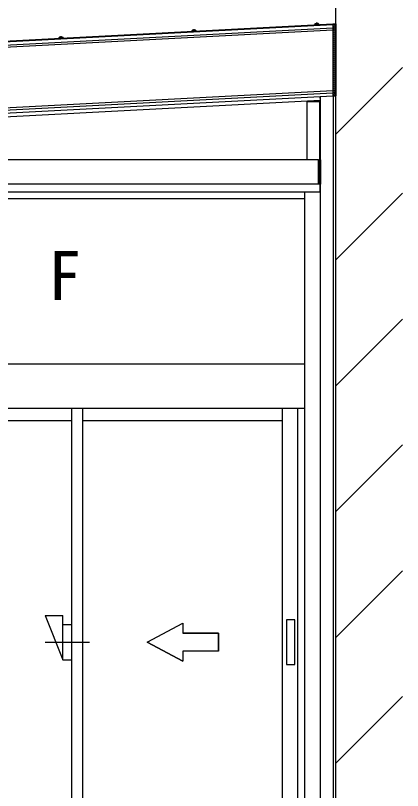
# Model space of a CAD drawing. Units: millimetres, scale not verified. Extents: x -875 to 875, y -1300 to 1292.
# Drawn here: x 511.4 to 685.5, y 665 to 1013.4 of the extents above; entities that cross this region are included whole.
import ezdxf
from ezdxf.enums import TextEntityAlignment as Align

# ---------------------------------------------------------------- set-up
doc = ezdxf.new("R2010")
doc.units = ezdxf.units.MM
doc.header["$LTSCALE"] = 8
doc.layers.add('0-1_USER1', color=3, linetype='Continuous')
doc.layers.add('0-6_YKK_A1', color=4, linetype='Continuous')
doc.styles.add('ＭＳ ゴシック', font='')
doc.styles.get('ＭＳ ゴシック').set_extended_font_data('MS Gothic')

msp = doc.modelspace()

# ---------------------------------------------------------------- linework, layer by layer
at = {"layer": '0-6_YKK_A1'}
for p, q in [((655.456, 440.698), (655.456, 1042.432)), ((332.307, 992.474), (654.06, 1009.337)), ((332.38, 991.076), (654.06, 1007.935)), ((339.593, 993.157), (654.06, 1009.637)), ((591.615, 1007.337), (591.666, 1006.367)), ((647.798, 1009.511), (645.921, 1009.413)), ((645.921, 1009.413), (645.931, 1009.211)), ((645.931, 1009.211), (647.809, 1009.309)), ((646.819, 1010.23), (646.87, 1009.26)), ((647.798, 1009.511), (647.809, 1009.309)), ((654.06, 1009.637), (654.06, 977.292)), ((654.06, 1009.637), (655.456, 1009.637)), ((654.06, 1009.337), (655.456, 1009.337)), ((654.06, 1008.739), (654.658, 1009.337)), ((654.06, 1007.935), (655.456, 1007.935)), ((654.06, 1007.841), (654.154, 1007.935)), ((654.06, 1006.943), (655.052, 1007.935)), ((654.154, 1007.935), (655.456, 1009.237)), ((654.658, 1009.337), (654.958, 1009.637)), ((654.949, 1006.933), (655.456, 1007.441)), ((655.052, 1007.935), (655.456, 1008.339)), ((655.456, 1009.637), (655.456, 977.292)), ((339.024, 990.423), (654.06, 1006.933)), ((531.862, 1004.206), (531.913, 1003.236)), ((592.594, 1006.618), (590.717, 1006.52)), ((590.717, 1006.52), (590.727, 1006.318)), ((590.727, 1006.318), (592.605, 1006.416)), ((592.594, 1006.618), (592.605, 1006.416)), ((654.06, 1006.933), (655.456, 1006.933)), ((654.06, 1006.045), (654.949, 1006.933)), ((654.06, 1005.147), (655.456, 1006.543)), ((654.06, 1004.249), (655.456, 1005.645)), ((654.06, 1003.351), (655.456, 1004.747)), ((654.06, 1002.453), (655.456, 1003.849)), ((532.841, 1003.487), (530.963, 1003.388)), ((530.963, 1003.388), (530.974, 1003.186)), ((530.974, 1003.186), (532.851, 1003.285)), ((532.841, 1003.487), (532.851, 1003.285)), ((654.06, 1001.555), (655.456, 1002.951)), ((654.06, 1000.657), (655.456, 1002.053)), ((654.06, 999.759), (655.456, 1001.155)), ((654.06, 998.861), (655.456, 1000.256)), ((654.06, 997.963), (655.456, 999.358)), ((654.06, 997.065), (655.456, 998.46)), ((654.06, 996.167), (655.456, 997.562)), ((654.06, 995.269), (655.456, 996.664)), ((654.06, 994.371), (655.456, 995.766)), ((654.06, 993.473), (655.456, 994.868)), ((654.06, 992.575), (655.456, 993.97)), ((654.06, 991.677), (655.456, 993.072)), ((654.06, 990.779), (655.456, 992.174)), ((654.06, 989.881), (655.456, 991.276)), ((654.06, 988.982), (655.456, 990.378)), ((655.456, 960.095), (685.456, 990.095)), ((654.06, 988.084), (655.456, 989.48)), ((654.06, 987.186), (655.456, 988.582)), ((654.06, 986.288), (655.456, 987.684)), ((654.06, 985.39), (655.456, 986.786)), ((654.06, 984.492), (655.456, 985.888)), ((654.06, 983.594), (655.456, 984.99)), ((654.06, 982.696), (655.456, 984.092)), ((654.06, 981.798), (655.456, 983.194)), ((340.447, 963.26), (654.06, 979.696)), ((654.06, 980.9), (655.456, 982.296)), ((654.06, 980.002), (655.456, 981.398)), ((654.06, 979.696), (655.456, 979.696)), ((654.06, 979.104), (654.652, 979.696)), ((654.549, 978.695), (655.456, 979.602)), ((654.652, 979.696), (655.456, 980.5)), ((333.908, 961.916), (654.06, 978.695)), ((403.081, 964.139), (654.06, 977.293)), ((648.26, 976.989), (648.354, 975.19)), ((648.556, 440.698), (648.556, 977.004)), ((654.06, 978.695), (655.456, 978.695)), ((654.06, 978.206), (654.549, 978.695)), ((654.06, 977.308), (655.447, 978.695)), ((654.06, 977.292), (655.456, 977.292)), ((654.256, 977.292), (654.256, 440.698)), ((654.942, 977.292), (655.456, 977.806)), ((655.447, 978.695), (655.456, 978.704)), ((648.354, 975.19), (429.255, 963.708)), ((642.556, 948.598), (642.556, 974.887)), ((647.656, 948.598), (429.856, 948.598)), ((647.656, 948.598), (647.656, 937.598)), ((647.756, 937.598), (647.756, 948.598)), ((648.336, 937.598), (648.336, 948.598)), ((647.656, 937.598), (429.856, 937.598)), ((648.356, 934.098), (648.356, 937.598)), ((428.956, 934.098), (648.556, 934.098)), ((641.556, 440.698), (641.556, 934.098)), ((431.756, 931.198), (641.556, 931.198)), ((655.456, 903.527), (685.456, 933.527)), ((655.456, 846.958), (685.456, 876.958)), ((641.556, 856.698), (436.956, 856.698)), ((641.556, 836.698), (436.956, 836.698)), ((536.756, 641.098), (536.756, 836.698)), ((541.756, 641.098), (541.756, 836.698)), ((631.556, 641.098), (631.556, 836.698)), ((638.356, 641.098), (638.356, 836.698)), ((446.956, 831.298), (536.756, 831.298)), ((541.756, 831.298), (631.556, 831.298)), ((655.456, 790.39), (685.456, 820.39)), ((655.456, 733.821), (685.456, 763.821)), ((524.756, 743.698), (532.756, 723.698)), ((524.756, 743.698), (532.756, 743.698)), ((532.756, 723.698), (532.756, 743.698)), ((532.756, 739.698), (536.756, 739.698)), ((570.656, 731.698), (586.656, 740.205)), ((586.656, 740.205), (586.656, 735.698)), ((602.656, 735.698), (586.656, 735.698)), ((602.656, 727.698), (602.656, 735.698)), ((524.756, 731.698), (544.756, 731.698)), ((570.656, 731.698), (586.656, 723.19)), ((602.656, 727.698), (586.656, 727.698)), ((586.656, 727.698), (586.656, 723.19)), ((532.756, 723.698), (536.756, 723.698)), ((655.456, 677.253), (685.456, 707.253))]:
    msp.add_line(p, q, dxfattribs=at)
for points in [[(646.413, 1009.764), (646.635, 1009.363), (646.858, 1009.26)], [(647.272, 1009.809), (647.093, 1009.387), (646.882, 1009.261)], [(531.456, 1003.74), (531.678, 1003.339), (531.9, 1003.235)], [(532.314, 1003.785), (532.135, 1003.363), (531.925, 1003.236)], [(591.209, 1006.871), (591.431, 1006.47), (591.654, 1006.366)], [(592.068, 1006.916), (591.889, 1006.494), (591.678, 1006.368)], [(648.316, 948.598), (648.316, 974.698), (642.556, 974.698)]]:
    msp.add_lwpolyline(points, dxfattribs=at)
for points in [[(647.656, 948.598), (648.556, 948.598), (648.556, 937.598), (647.656, 937.598)], [(586.656, 735.698), (602.656, 735.698), (602.656, 727.698), (586.656, 727.698), (586.656, 723.19), (570.656, 731.698), (586.656, 740.205)], [(637.106, 741.698), (633.306, 741.698), (633.306, 721.698), (637.106, 721.698)]]:
    msp.add_lwpolyline(points, close=True, dxfattribs=at)
for centre in [(646.907, 1008.552), (531.95, 1002.527), (591.703, 1005.658)]:
    msp.add_arc(centre, 1.31, 47.13049, 138.8696, dxfattribs=at)

# ---------------------------------------------------------------- texts
at = {"layer": '0-1_USER1', "style": 'ＭＳ ゴシック'}
msp.add_text('F', height=21.99, dxfattribs=at).set_placement((526.046, 878.948), align=Align.BOTTOM_LEFT)

doc.saveas('drawing.dxf')
